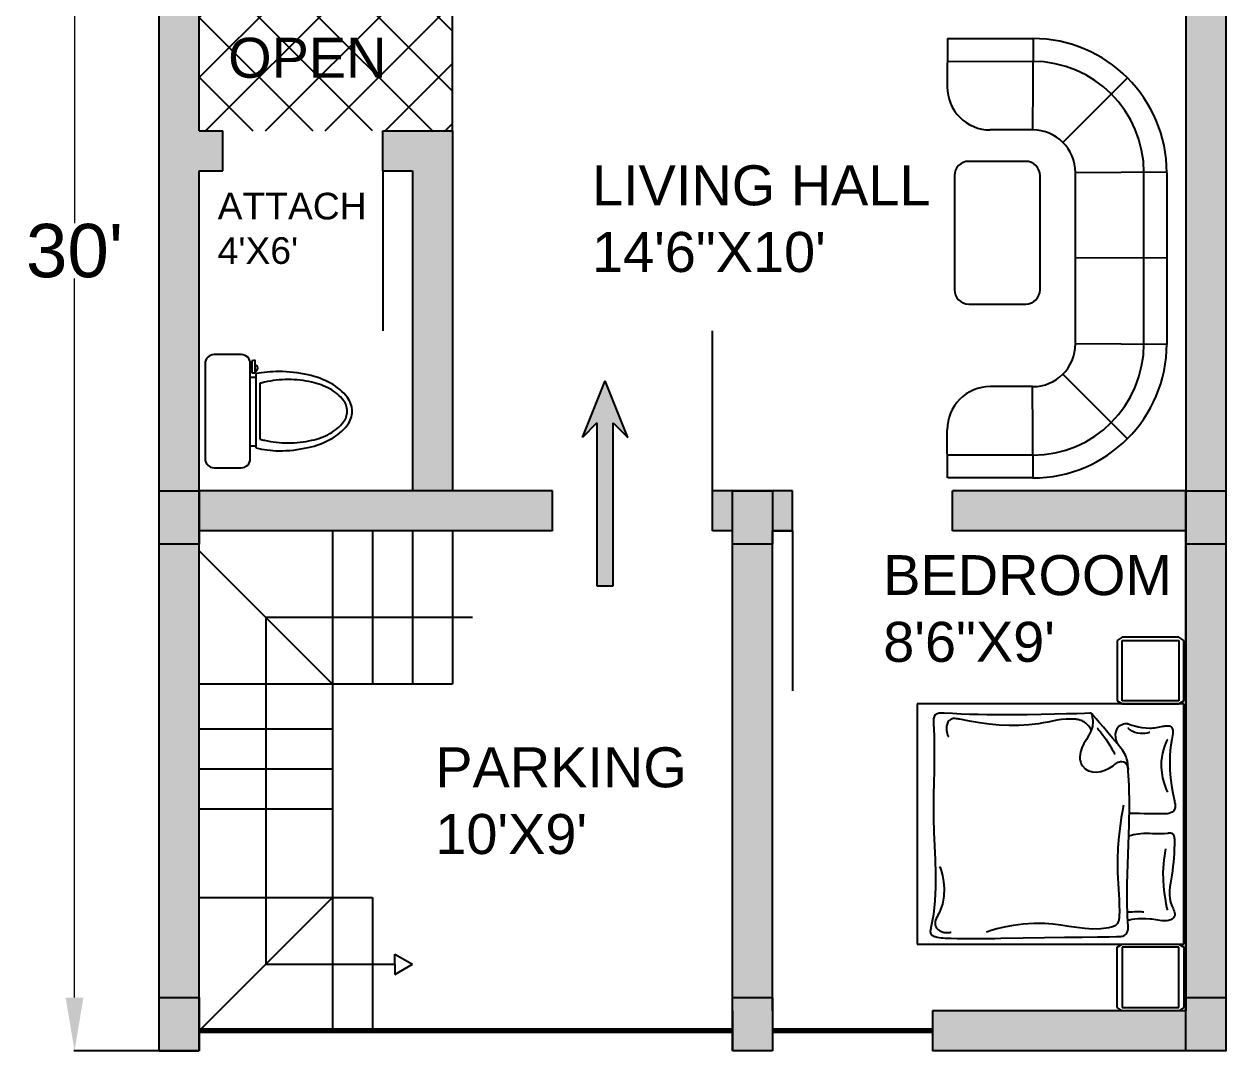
# Model space of a CAD drawing. Header units: inches. Extents: x 1725 to 1996, y 2300 to 2678.
# Drawn here: x 1725.2 to 1995.6, y 2299.9 to 2531 of the extents above; entities that cross this region are included whole.
import ezdxf

# ---------------------------------------------------------------- set-up
doc = ezdxf.new("R2010")
doc.units = ezdxf.units.IN
doc.styles.get("Standard").update_dxf_attribs({"font": 'arial.ttf'})
doc.dimstyles.get("Standard").update_dxf_attribs({"dimtxt": 0.18, "dimasz": 0.18, "dimexe": 0.18, "dimexo": 0.0625, "dimgap": 0.09, "dimtad": 0, "dimtih": 1, "dimtoh": 1, "dimdec": 1, "dimzin": 0, "dimdsep": 46, "dimlunit": 4, "dimtxsty": 'Standard', "dimcen": 0.09, "dimadec": 0, "dimazin": 0, "dimtfac": 1, "dimtdec": 1, "dimtofl": 0, "dimtmove": 0, "dimatfit": 3, "dimfxl": 1, "dimtolj": 1, "dimtzin": 0, "dimarcsym": 0})

# ---------------------------------------------------------------- blocks, each defined once
blk = doc.blocks.new('A$C78083F30')
at = {"color": 0, "linetype": 'ByBlock'}
for p, q in [((-1327.2, -16), (-1351.1, -54.5)), ((-1351.1, -54.5), (-1351.1, -477.5)), ((-875, -16), (-1327.2, -16)), ((-1327.2, -477.5), (-1327.2, -54.5)), ((-1327.2, -54.5), (-875, -54.5)), ((-851.1, -54.5), (-875, -16)), ((-875, -54.5), (-875, -477.5)), ((948.9, -16), (-851.1, -16)), ((948.9, -16), (-851.1, -16)), ((948.9, -16), (-851.1, -16)), ((-851.1, -16), (-851.1, -2016)), ((-851.1, -16), (-851.1, -2016)), ((-851.1, -477.5), (-851.1, -54.5)), ((-182.3, -97.9), (-125.1, -86.7)), ((-125.1, -86.7), (-116.7, -85)), ((-116.7, -85), (-108.3, -83.4)), ((-108.3, -83.4), (-99.9, -82.1)), ((-99.9, -82.1), (-91.5, -81.3)), ((-91.5, -81.3), (-83.2, -81.2)), ((-83.2, -81.2), (-75.1, -82)), ((-75.1, -82), (-67.2, -83.7)), ((-67.2, -83.7), (-59.4, -86.7)), ((-59.4, -86.7), (-48.4, -94)), ((132.3, -92.1), (139.1, -89.7)), ((139.1, -89.7), (146.6, -88.2)), ((146.6, -88.2), (154.4, -87.3)), ((154.4, -87.3), (162.4, -86.9)), ((162.4, -86.9), (170.4, -86.7)), ((170.4, -86.7), (203.4, -86.6)), ((203.4, -86.6), (236.3, -87.3)), ((236.3, -87.3), (269.3, -88.7)), ((269.3, -88.7), (302.2, -90.8)), ((692.7, -92.4), (702.5, -88.4)), ((702.5, -88.4), (712.4, -85.4)), ((712.4, -85.4), (722.2, -83.8)), ((722.2, -83.8), (732, -84.1)), ((732, -84.1), (741.8, -86.7)), ((741.8, -86.7), (750.2, -91.2)), ((948.9, -2016), (948.9, -16)), ((948.9, -2016), (948.9, -16)), ((948.9, -54.5), (972.8, -16)), ((948.9, -477.5), (948.9, -54.5)), ((972.8, -16), (1425, -16)), ((1425, -54.5), (972.8, -54.5)), ((972.8, -54.5), (972.8, -477.5)), ((1425, -16), (1448.9, -54.5)), ((1425, -477.5), (1425, -54.5)), ((1448.9, -54.5), (1448.9, -477.5)), ((-687.6, -138.6), (-687.1, -132.1)), ((-687.6, -145.2), (-687.6, -138.6)), ((-687, -151.9), (-687.6, -145.2)), ((-687.1, -132.1), (-685.7, -125.7)), ((-686, -158.7), (-687, -151.9)), ((-684.7, -165.4), (-686, -158.7)), ((-685.7, -125.7), (-683.3, -119.5)), ((-683.3, -172.1), (-684.7, -165.4)), ((-683.3, -119.5), (-676.2, -109.2)), ((-680.8, -184.3), (-683.3, -172.1)), ((-676.2, -109.2), (-666.8, -102.5)), ((-666.8, -102.5), (-655.5, -98.8)), ((-655.5, -98.8), (-642.7, -97.7)), ((-642.7, -97.7), (-628.9, -98.5)), ((-628.9, -98.5), (-614.3, -100.6)), ((-614.3, -100.6), (-599.5, -103.4)), ((-599.5, -103.4), (-584.8, -106.4)), ((-584.8, -106.4), (-527.7, -115.6)), ((-584.8, -139.3), (-581.3, -141)), ((-581.3, -141), (-571.2, -145.5)), ((-571.2, -145.5), (-555.4, -152.1)), ((-555.4, -152.1), (-534.8, -159.8)), ((-534.8, -159.8), (-510.1, -167.8)), ((-527.7, -115.6), (-470.3, -120.6)), ((-510.1, -167.8), (-482.3, -175.3)), ((-482.3, -175.3), (-452.2, -181.4)), ((-470.3, -120.6), (-412.7, -121.9)), ((-412.7, -121.9), (-355, -119.8)), ((-355, -119.8), (-297.3, -114.8)), ((-335, -181.9), (-296.1, -174.7)), ((-297.3, -114.8), (-239.7, -107.4)), ((-296.1, -174.7), (-261.5, -165.6)), ((-261.5, -165.6), (-232.4, -156.2)), ((-239.7, -107.4), (-182.3, -97.9)), ((-232.4, -156.2), (-210.1, -147.7)), ((-210.1, -147.7), (-195.8, -141.6)), ((-195.8, -141.6), (-190.8, -139.3)), ((-48.4, -94), (-40.1, -103.4)), ((-40.1, -103.4), (-34.2, -114.7)), ((-34.2, -114.7), (-30.3, -127.4)), ((-30.3, -127.4), (-28, -141.2)), ((-28, -141.2), (-26.9, -155.7)), ((-26.9, -155.7), (-26.5, -170.5)), ((-26.5, -170.5), (-26.6, -185.2)), ((115.5, -118.4), (115.8, -114.3)), ((115.6, -122.5), (115.5, -118.4)), ((116, -126.7), (115.6, -122.5)), ((115.8, -114.3), (116.6, -110.3)), ((116.5, -130.9), (116, -126.7)), ((117.2, -135.1), (116.5, -130.9)), ((116.6, -110.3), (117.9, -106.4)), ((117.9, -139.3), (117.2, -135.1)), ((117.9, -106.4), (121.5, -100.2)), ((120.4, -161.2), (117.9, -139.3)), ((121.4, -183.3), (120.4, -161.2)), ((121.5, -100.2), (126.4, -95.5)), ((126.4, -95.5), (132.3, -92.1)), ((236.1, -152.4), (240, -153.1)), ((240, -153.1), (251.2, -155.2)), ((251.2, -155.2), (268.6, -158.1)), ((268.6, -158.1), (291.3, -161.4)), ((291.3, -161.4), (318.1, -164.9)), ((302.2, -90.8), (335, -93.7)), ((318.1, -164.9), (348, -168.1)), ((335, -93.7), (367.8, -97.2)), ((348, -168.1), (380.1, -170.6)), ((367.8, -97.2), (400.5, -101.5)), ((380.1, -170.6), (413.4, -172.1)), ((400.5, -101.5), (433.1, -106.4)), ((413.4, -172.1), (466.4, -171.6)), ((433.1, -106.4), (462.4, -111.3)), ((462.4, -111.3), (491.8, -116)), ((466.4, -171.6), (517.6, -168.4)), ((491.8, -116), (521.1, -120)), ((517.6, -168.4), (565.3, -163.2)), ((521.1, -120), (550.3, -122.6)), ((550.3, -122.6), (579.3, -123.2)), ((565.3, -163.2), (608, -156.9)), ((579.3, -123.2), (607.7, -121.1)), ((607.7, -121.1), (635.7, -115.7)), ((608, -156.9), (644, -150.5)), ((635.7, -115.7), (662.9, -106.4)), ((644, -150.5), (671.7, -144.9)), ((662.9, -106.4), (672.9, -101.9)), ((671.7, -144.9), (689.5, -140.8)), ((672.9, -101.9), (682.8, -97.1)), ((682.8, -97.1), (692.7, -92.4)), ((689.5, -140.8), (695.8, -139.3)), ((750.2, -91.2), (757.1, -97.3)), ((757.1, -97.3), (762.6, -104.6)), ((762.6, -104.6), (766.9, -113)), ((766.9, -113), (770.1, -122.2)), ((770.1, -122.2), (772.4, -132)), ((772.4, -132), (773.8, -142.2)), ((773.8, -142.2), (774.6, -152.4)), ((774.7, -167.2), (773.9, -182)), ((774.6, -152.4), (774.7, -167.2)), ((-678.4, -196.5), (-680.8, -184.3)), ((-676.2, -208.8), (-678.4, -196.5)), ((-674.3, -221.1), (-676.2, -208.8)), ((-672.6, -233.4), (-674.3, -221.1)), ((-671.4, -245.8), (-672.6, -233.4)), ((-670.5, -258.2), (-671.4, -245.8)), ((-670.2, -270.6), (-670.5, -258.2)), ((-452.2, -181.4), (-420.6, -185.2)), ((-420.6, -185.2), (-376.9, -185.8)), ((-376.9, -185.8), (-335, -181.9)), ((-27.1, -229.6), (-27.7, -272.5)), ((-26.6, -185.2), (-27.1, -229.6)), ((118, -272.1), (119.1, -249.8)), ((119.1, -249.8), (120.3, -227.6)), ((120.3, -227.6), (121.2, -205.4)), ((121.2, -205.4), (121.4, -183.3)), ((763.3, -255.8), (761.5, -270.6)), ((765.5, -241), (763.3, -255.8)), ((767.9, -226.3), (765.5, -241)), ((770.2, -211.5), (767.9, -226.3)), ((772.3, -196.8), (770.2, -211.5)), ((773.9, -182), (772.3, -196.8)), ((-686.4, -384.2), (-680.4, -359.5)), ((-680.4, -359.5), (-675.1, -331.7)), ((-675.1, -331.7), (-671.5, -301.8)), ((-671.5, -301.8), (-670.2, -270.6)), ((-637.4, -270.6), (-636.5, -273.2)), ((-636.5, -273.2), (-634.5, -280.6)), ((-634.5, -280.6), (-632, -291.9)), ((-632, -291.9), (-629.8, -306.5)), ((-628.8, -342.4), (-631.6, -362.2)), ((-629.8, -306.5), (-628.5, -323.6)), ((-628.5, -323.6), (-628.8, -342.4)), ((-29.1, -348.7), (-29.7, -379.1)), ((-28.4, -312.7), (-29.1, -348.7)), ((-27.7, -272.5), (-28.4, -312.7)), ((117.5, -294.3), (118, -272.1)), ((117.9, -316.6), (117.5, -294.3)), ((119.4, -337.6), (117.9, -316.6)), ((121.9, -357.9), (119.4, -337.6)), ((125.1, -376.7), (121.9, -357.9)), ((708.5, -343.2), (708.4, -356.2)), ((708.4, -356.2), (708.4, -370.6)), ((708.6, -332.3), (708.5, -343.2)), ((708.8, -323.9), (708.6, -332.3)), ((708.9, -318.5), (708.8, -323.9)), ((708.9, -316.6), (708.9, -318.5)), ((761.5, -270.6), (759.4, -301.5)), ((759.4, -301.5), (759.4, -331.4)), ((759.4, -331.4), (760.9, -359.4)), ((760.9, -359.4), (763.3, -384.5)), ((-703, -434.8), (-701.6, -431.2)), ((-703, -434.8), (-703, -436.4)), ((-703, -436.4), (-702.8, -441.1)), ((-702.8, -441.1), (-702.2, -448.2)), ((-702.2, -448.2), (-700.9, -457.1)), ((-701.6, -431.2), (-697.8, -421)), ((-697.8, -421), (-692.5, -405)), ((-692.5, -405), (-686.4, -384.2)), ((-669.2, -433.7), (-670.2, -434.8)), ((-666.6, -430.7), (-669.2, -433.7)), ((-662.7, -425.8), (-666.6, -430.7)), ((-657.9, -419.4), (-662.7, -425.8)), ((-652.6, -411.6), (-657.9, -419.4)), ((-647.2, -402.7), (-652.6, -411.6)), ((-641.9, -392.8), (-647.2, -402.7)), ((-637.4, -382.2), (-641.9, -392.8)), ((-631.6, -362.2), (-637.4, -382.2)), ((-453.5, -447.9), (-467.1, -453.7)), ((-445.5, -445.1), (-453.5, -447.9)), ((-437.5, -442.8), (-445.5, -445.1)), ((-429.4, -440.8), (-437.5, -442.8)), ((-421.2, -439.2), (-429.4, -440.8)), ((-412.9, -437.8), (-421.2, -439.2)), ((-404.5, -436.6), (-412.9, -437.8)), ((-409.9, -454.3), (-399.6, -445.7)), ((-396.2, -435.6), (-404.5, -436.6)), ((-399.6, -445.7), (-387.9, -439.6)), ((-387.8, -434.8), (-396.2, -435.6)), ((-387.9, -439.6), (-376.3, -435.6)), ((-240.5, -424.8), (-387.8, -434.8)), ((-376.3, -435.6), (-366.2, -433.2)), ((-366.2, -433.2), (-359, -432.1)), ((-359, -432.1), (-356.3, -431.9)), ((-92.9, -422.3), (-240.5, -424.8)), ((54.9, -425.1), (-92.9, -422.3)), ((-30.6, -417.7), (-30.7, -423)), ((-30.3, -402.6), (-30.6, -417.7)), ((-29.7, -379.1), (-30.3, -402.6)), ((202.9, -430.8), (54.9, -425.1)), ((128.4, -393.5), (125.1, -376.7)), ((131.7, -407.7), (128.4, -393.5)), ((134.4, -418.6), (131.7, -407.7)), ((136.3, -425.6), (134.4, -418.6)), ((137.1, -428.1), (136.3, -425.6)), ((350.8, -436.9), (202.9, -430.8)), ((498.8, -441.2), (350.8, -436.9)), ((646.6, -441.3), (498.8, -441.2)), ((794.3, -434.8), (646.6, -441.3)), ((708.4, -370.6), (708.6, -386)), ((708.6, -386), (708.9, -401.9)), ((708.9, -401.9), (709.1, -408.9)), ((709.1, -408.9), (709.4, -415.7)), ((709.4, -415.7), (709.6, -422)), ((709.6, -422), (709.9, -427.7)), ((709.9, -427.7), (710.1, -432.5)), ((710.1, -432.5), (710.3, -436.2)), ((710.3, -436.2), (710.4, -438.6)), ((710.4, -438.6), (710.4, -439.4)), ((763.3, -384.5), (766.2, -405.7)), ((766.2, -405.7), (769, -422)), ((769, -422), (771, -432.6)), ((771, -432.6), (771.9, -436.3)), ((804.9, -434), (794.3, -434.8)), ((815.5, -433.4), (804.9, -434)), ((826.1, -433.2), (815.5, -433.4)), ((836.5, -433.7), (826.1, -433.2)), ((846.5, -435.2), (836.5, -433.7)), ((856.1, -437.9), (846.5, -435.2)), ((865, -442), (856.1, -437.9)), ((873.1, -447.9), (865, -442)), ((880.1, -455.7), (873.1, -447.9)), ((-1351.1, -477.5), (-1327.2, -516)), ((-875, -477.5), (-1327.2, -477.5)), ((-1327.2, -516), (-875, -516)), ((-875, -516), (-851.1, -477.5)), ((-700.9, -457.1), (-698.6, -467.3)), ((-698.6, -467.3), (-695.1, -478.4)), ((-695.1, -478.4), (-690.1, -489.6)), ((-690.1, -489.6), (-683.3, -500.4)), ((-683.3, -500.4), (-665.5, -517.6)), ((-665.5, -517.6), (-644.8, -526.9)), ((-644.8, -526.9), (-623.1, -530)), ((-623.1, -530), (-601.7, -528.7)), ((-601.7, -528.7), (-582.3, -524.7)), ((-552, -513.6), (-595.3, -549.8)), ((-582.3, -524.7), (-566.5, -519.7)), ((-566.5, -519.7), (-555.9, -515.4)), ((-555.9, -515.4), (-552, -513.6)), ((-540.5, -504), (-552, -513.6)), ((-528.9, -494.6), (-540.5, -504)), ((-517.1, -485.4), (-528.9, -494.6)), ((-505.1, -476.5), (-517.1, -485.4)), ((-492.9, -468.2), (-505.1, -476.5)), ((-494.4, -544.4), (-483.1, -538.4)), ((-480.2, -460.6), (-492.9, -468.2)), ((-483.1, -538.4), (-475.8, -534.6)), ((-467.1, -453.7), (-480.2, -460.6)), ((-475.8, -534.6), (-473.2, -533.3)), ((-420.6, -480.7), (-417.4, -465.8)), ((-420.1, -489.9), (-420.6, -480.7)), ((-417.9, -498.6), (-420.1, -489.9)), ((-414.5, -507), (-417.9, -498.6)), ((-417.4, -465.8), (-409.9, -454.3)), ((-410.1, -515.2), (-414.5, -507)), ((-404.9, -523.1), (-410.1, -515.2)), ((-399.3, -530.9), (-404.9, -523.1)), ((-393.5, -538.7), (-399.3, -530.9)), ((-387.8, -546.4), (-393.5, -538.7)), ((-92.3, -467.6), (-81, -469.9)), ((-81, -469.9), (-49, -476)), ((-49, -476), (0.7, -484.5)), ((0.7, -484.5), (65.3, -493.9)), ((65.3, -493.9), (141.7, -502.9)), ((141.7, -502.9), (227.2, -510.1)), ((227.2, -510.1), (318.7, -514.1)), ((318.7, -514.1), (413.4, -513.6)), ((413.4, -513.6), (454.5, -511.7)), ((454.5, -511.7), (495.6, -509.2)), ((495.6, -509.2), (536.6, -506.4)), ((536.6, -506.4), (577.6, -503.6)), ((577.6, -503.6), (618.6, -501.3)), ((618.6, -501.3), (659.7, -499.8)), ((659.7, -499.8), (700.7, -499.4)), ((700.7, -499.4), (741.8, -500.4)), ((741.8, -500.4), (748.7, -500.8)), ((748.7, -500.8), (755.6, -501.4)), ((755.6, -501.4), (762.5, -502.3)), ((762.5, -502.3), (769.3, -503.5)), ((769.3, -503.5), (775.9, -505.1)), ((775.9, -505.1), (782.3, -507.3)), ((782.3, -507.3), (788.4, -510.1)), ((788.4, -510.1), (794.3, -513.6)), ((794.3, -513.6), (801.5, -519.5)), ((801.5, -519.5), (807.5, -526.3)), ((807.5, -526.3), (812.5, -534)), ((812.5, -534), (816.7, -542.3)), ((885.3, -464.3), (880.1, -455.7)), ((888.8, -473), (885.3, -464.3)), ((891.1, -481.4), (888.8, -473)), ((892.3, -488.9), (891.1, -481.4)), ((892.8, -495), (892.3, -488.9)), ((892.8, -499), (892.8, -495)), ((892.8, -500.4), (892.8, -499)), ((893.1, -520.4), (892.8, -500.4)), ((893.8, -576.6), (893.1, -520.4)), ((972.8, -516), (948.9, -477.5)), ((972.8, -477.5), (1425, -477.5)), ((1425, -516), (972.8, -516)), ((1448.9, -477.5), (1425, -516)), ((-675.9, -618.4), (-710.6, -648.4)), ((-637, -585.2), (-675.9, -618.4)), ((-595.3, -549.8), (-637, -585.2)), ((-631.4, -633.1), (-616.9, -622)), ((-616.9, -622), (-601.3, -610.5)), ((-601.3, -610.5), (-584.8, -599)), ((-584.8, -599), (-564.7, -585.6)), ((-564.7, -585.6), (-544.8, -573.3)), ((-544.8, -573.3), (-526, -562.1)), ((-526, -562.1), (-508.9, -552.4)), ((-508.9, -552.4), (-494.4, -544.4)), ((-369.5, -575.8), (-387.8, -546.4)), ((-355, -607), (-369.5, -575.8)), ((-345.1, -639.1), (-355, -607)), ((816.7, -542.3), (820, -551.2)), ((820, -551.2), (822.8, -560.4)), ((822.8, -560.4), (825.1, -569.8)), ((825.1, -569.8), (827.1, -579.3)), ((827.1, -579.3), (835.1, -638.6)), ((895.1, -664.1), (893.8, -576.6)), ((-776.7, -706.1), (-781.8, -710.6)), ((-781.8, -710.6), (-780.4, -710.1)), ((-781.8, -710.6), (-781.3, -723.9)), ((-780.4, -710.1), (-776.3, -708.6)), ((-762.3, -693.4), (-776.7, -706.1)), ((-776.3, -708.6), (-769.9, -706.6)), ((-769.9, -706.6), (-761.6, -704.2)), ((-739.8, -673.8), (-762.3, -693.4)), ((-761.6, -704.2), (-751.7, -701.9)), ((-751.7, -701.9), (-740.6, -699.7)), ((-740.6, -699.7), (-728.6, -698.2)), ((-710.6, -648.4), (-739.8, -673.8)), ((-728.6, -698.2), (-716.2, -697.5)), ((-716.2, -697.5), (-681.1, -701.2)), ((-681.1, -701.2), (-648, -712.2)), ((-668.7, -717.1), (-677.5, -723.1)), ((-670.2, -664.6), (-668.3, -663)), ((-661.6, -712.8), (-668.7, -717.1)), ((-668.3, -663), (-663.1, -658.6)), ((-663.1, -658.6), (-654.9, -651.9)), ((-656.8, -710.2), (-661.6, -712.8)), ((-655.1, -709.3), (-656.8, -710.2)), ((-654.9, -651.9), (-644.2, -643.2)), ((-648, -712.2), (-616.2, -727.9)), ((-644.2, -643.2), (-631.4, -633.1)), ((-349.5, -730.1), (-341.7, -701.6)), ((-340.4, -670.9), (-345.1, -639.1)), ((-341.7, -701.6), (-340.4, -670.9)), ((836.4, -698.1), (832.7, -757.7)), ((835.1, -638.6), (836.4, -698.1)), ((896.7, -777.5), (895.1, -664.1)), ((-781.3, -723.9), (-779.9, -761.4)), ((-779.9, -761.4), (-778, -819.7)), ((-731.7, -803.1), (-733.4, -811.6)), ((-729.6, -794.7), (-731.7, -803.1)), ((-727.1, -786.5), (-729.6, -794.7)), ((-724, -778.4), (-727.1, -786.5)), ((-720.4, -770.7), (-724, -778.4)), ((-716.2, -763.1), (-720.4, -770.7)), ((-707.3, -750.8), (-716.2, -763.1)), ((-697.5, -740), (-707.3, -750.8)), ((-687.3, -730.7), (-697.5, -740)), ((-677.5, -723.1), (-687.3, -730.7)), ((-616.2, -727.9), (-584.9, -746.1)), ((-584.9, -746.1), (-553.7, -764.4)), ((-553.7, -764.4), (-521.8, -780.4)), ((-521.8, -780.4), (-488.6, -791.7)), ((-488.6, -791.7), (-453.5, -796)), ((-453.5, -796), (-444.7, -795.7)), ((-444.7, -795.7), (-436, -794.7)), ((-436, -794.7), (-427.5, -793.2)), ((-427.5, -793.2), (-419.1, -791.1)), ((-419.1, -791.1), (-410.9, -788.3)), ((-410.9, -788.3), (-402.9, -784.9)), ((-402.9, -784.9), (-395.2, -780.9)), ((-395.2, -780.9), (-387.8, -776.3)), ((-387.8, -776.3), (-364.7, -755.3)), ((-364.7, -755.3), (-349.5, -730.1)), ((832.7, -757.7), (825.5, -817.6)), ((898.6, -911.7), (896.7, -777.5)), ((-778, -819.7), (-775.7, -895.3)), ((-775.7, -895.3), (-773.4, -984.7)), ((-735.9, -828.8), (-737.9, -863.4)), ((-737.9, -863.4), (-737, -897.9)), ((-737, -897.9), (-733.7, -932.4)), ((-734.8, -820.2), (-735.9, -828.8)), ((-733.4, -811.6), (-734.8, -820.2)), ((816.5, -877.6), (807.3, -937.8)), ((825.5, -817.6), (816.5, -877.6)), ((-773.4, -984.7), (-771.2, -1084.6)), ((-733.7, -932.4), (-728.6, -966.8)), ((-728.6, -966.8), (-722.4, -1001.2)), ((807.3, -937.8), (799.3, -998.1)), ((900.8, -1061.5), (898.6, -911.7)), ((-722.4, -1001.2), (-715.6, -1035.6)), ((-715.6, -1035.6), (-709, -1070.1)), ((-709, -1070.1), (-703, -1104.6)), ((794.3, -1058.7), (793.9, -1141.7)), ((799.3, -998.1), (794.3, -1058.7)), ((903.3, -1221.6), (900.8, -1061.5)), ((-771.2, -1084.6), (-769.6, -1191.4)), ((-703, -1104.6), (-693.9, -1178.4)), ((793.9, -1141.7), (799.8, -1221.6)), ((-769.6, -1191.4), (-768.7, -1301.6)), ((-693.9, -1178.4), (-689.4, -1252.4)), ((-689.4, -1252.4), (-689, -1326.5)), ((799.8, -1221.6), (810.1, -1296)), ((905.9, -1387), (903.3, -1221.6)), ((-768.7, -1301.6), (-768.6, -1365.7)), ((-689, -1326.5), (-692.4, -1400.7)), ((810.1, -1296), (822.9, -1362.4)), ((-768.9, -1429.8), (-769.7, -1493.8)), ((-768.6, -1365.7), (-768.9, -1429.8)), ((-692.4, -1400.7), (-699.2, -1474.8)), ((822.9, -1362.4), (836.2, -1418.3)), ((836.2, -1418.3), (848.1, -1461.3)), ((906.7, -1433.8), (905.9, -1387)), ((907.4, -1480.6), (906.7, -1433.8)), ((-769.7, -1493.8), (-770.9, -1557.9)), ((-699.2, -1474.8), (-709, -1548.8)), ((848.1, -1461.3), (856.7, -1488.9)), ((856.7, -1488.9), (860, -1498.7)), ((907.9, -1527.4), (907.4, -1480.6)), ((908.3, -1574.2), (907.9, -1527.4)), ((-770.9, -1557.9), (-772.7, -1621.9)), ((-709, -1548.8), (-721.3, -1622.4)), ((908, -1667.8), (908.3, -1621)), ((908.3, -1621), (908.3, -1574.2)), ((-775.1, -1685.9), (-778.1, -1749.9)), ((-772.7, -1621.9), (-775.1, -1685.9)), ((-737.6, -1704.1), (-739.2, -1712.5)), ((-735.9, -1695.7), (-737.6, -1704.1)), ((-721.3, -1622.4), (-735.9, -1695.7)), ((907.2, -1714.6), (908, -1667.8)), ((-778.1, -1749.9), (-781.8, -1813.9)), ((-741.3, -1729.3), (-741.4, -1737.6)), ((-741.4, -1737.6), (-740.7, -1745.7)), ((-740.5, -1720.9), (-741.3, -1729.3)), ((-740.7, -1745.7), (-738.9, -1753.7)), ((-739.2, -1712.5), (-740.5, -1720.9)), ((-738.9, -1753.7), (-735.9, -1761.3)), ((-735.9, -1761.3), (-731.7, -1768.3)), ((-731.7, -1768.3), (-726.7, -1774.3)), ((-726.7, -1774.3), (-720.8, -1779.5)), ((-720.8, -1779.5), (-714.2, -1784)), ((-714.2, -1784), (-707, -1787.6)), ((-707, -1787.6), (-699.4, -1790.5)), ((-699.4, -1790.5), (-691.5, -1792.7)), ((-693, -1757.8), (-692.9, -1757.8)), ((-691.5, -1792.7), (-683.3, -1794.2)), ((-683.3, -1794.2), (-668.5, -1795.2)), ((-668.5, -1795.2), (-654.1, -1794.5)), ((-654.1, -1794.5), (-640.8, -1792.5)), ((-640.8, -1792.5), (-628.9, -1789.7)), ((-628.9, -1789.7), (-618.9, -1786.7)), ((-618.9, -1786.7), (-611.2, -1783.9)), ((-611.2, -1783.9), (-606.3, -1781.8)), ((-606.3, -1781.8), (-604.5, -1781)), ((860.5, -1764), (860, -1761.3)), ((861.7, -1771.3), (860.5, -1764)), ((861.5, -1811.6), (862.9, -1796)), ((862.7, -1782.3), (861.7, -1771.3)), ((862.9, -1796), (862.7, -1782.3)), ((903.9, -1806.1), (904.8, -1791.2)), ((904.8, -1791.2), (905.4, -1776.3)), ((905.4, -1776.3), (905.9, -1761.3)), ((905.9, -1761.3), (907.2, -1714.6)), ((-782.4, -1822.8), (-782.7, -1831.8)), ((-782.7, -1831.8), (-782.7, -1840.8)), ((-782.7, -1840.8), (-782, -1849.5)), ((-781.8, -1813.9), (-782.4, -1822.8)), ((-782, -1849.5), (-780.5, -1857.8)), ((-780.5, -1857.8), (-777.9, -1865.7)), ((-777.9, -1865.7), (-774, -1873)), ((-774, -1873), (-768.7, -1879.5)), ((-768.7, -1879.5), (-762.1, -1884.9)), ((-762.1, -1884.9), (-754.8, -1888.7)), ((-754.8, -1888.7), (-746.9, -1891.3)), ((-746.9, -1891.3), (-738.6, -1892.8)), ((-703, -1892.7), (-614.5, -1888.8)), ((-614.5, -1888.8), (-525.9, -1887.2)), ((-525.9, -1887.2), (-437.2, -1887.4)), ((-437.2, -1887.4), (-348.6, -1888.8)), ((-348.6, -1888.8), (-259.9, -1890.6)), ((-259.9, -1890.6), (-171.2, -1892.2)), ((-171.2, -1892.2), (-82.5, -1893.1)), ((6.2, -1892.7), (109.6, -1889.7)), ((109.6, -1889.7), (213, -1885.2)), ((213, -1885.2), (316.5, -1880.6)), ((316.5, -1880.6), (419.7, -1877.5)), ((367.4, -1846.7), (375.7, -1843.5)), ((375.7, -1843.5), (398.8, -1835.9)), ((398.8, -1835.9), (434.2, -1826.3)), ((419.7, -1877.5), (522.5, -1877.6)), ((434.2, -1826.3), (479.5, -1817.7)), ((479.5, -1817.7), (532.1, -1812.8)), ((522.5, -1877.6), (624.8, -1882.3)), ((532.1, -1812.8), (589.5, -1814.1)), ((589.5, -1814.1), (649.3, -1824.5)), ((624.8, -1882.3), (726.4, -1893.4)), ((649.3, -1824.5), (708.9, -1846.7)), ((708.9, -1846.7), (721, -1853)), ((721, -1853), (733.1, -1859.6)), ((733.1, -1859.6), (745.2, -1866)), ((745.2, -1866), (757.3, -1871.8)), ((757.3, -1871.8), (769.6, -1876.5)), ((769.6, -1876.5), (782, -1879.7)), ((782, -1879.7), (794.6, -1880.8)), ((794.6, -1880.8), (807.4, -1879.5)), ((807.4, -1879.5), (812.2, -1878.4)), ((812.2, -1878.4), (816.8, -1876.7)), ((816.8, -1876.7), (821.2, -1874.8)), ((821.2, -1874.8), (825.4, -1872.4)), ((825.4, -1872.4), (829.4, -1869.7)), ((829.4, -1869.7), (833.3, -1866.7)), ((833.3, -1866.7), (836.9, -1863.4)), ((836.9, -1863.4), (840.3, -1859.8)), ((840.3, -1859.8), (850.9, -1844.5)), ((850.9, -1844.5), (857.7, -1828.1)), ((857.7, -1828.1), (861.5, -1811.6)), ((888, -1893.9), (889.8, -1889.2)), ((889.8, -1889.2), (891.4, -1884.4)), ((891.4, -1884.4), (892.8, -1879.5)), ((892.8, -1879.5), (896.3, -1865.1)), ((896.3, -1865.1), (899.1, -1850.5)), ((899.1, -1850.5), (901.2, -1835.8)), ((901.2, -1835.8), (902.8, -1821)), ((902.8, -1821), (903.9, -1806.1)), ((-738.6, -1892.8), (-729.9, -1893.5)), ((-729.9, -1893.5), (-721, -1893.5)), ((-721, -1893.5), (-712, -1893.2)), ((-712, -1893.2), (-703, -1892.7)), ((-82.5, -1893.1), (6.2, -1892.7)), ((726.4, -1893.4), (827.1, -1912.4)), ((827.1, -1912.4), (833, -1913.8)), ((833, -1913.8), (839, -1915.1)), ((839, -1915.1), (845, -1916.1)), ((845, -1916.1), (850.9, -1916.8)), ((850.9, -1916.8), (856.7, -1916.9)), ((856.7, -1916.9), (862.4, -1916.3)), ((862.4, -1916.3), (867.9, -1914.8)), ((867.9, -1914.8), (873.1, -1912.4)), ((873.1, -1912.4), (877.1, -1909.6)), ((877.1, -1909.6), (880.5, -1906.2)), ((880.5, -1906.2), (883.4, -1902.5)), ((883.4, -1902.5), (885.9, -1898.3)), ((885.9, -1898.3), (888, -1893.9)), ((-851.1, -2016), (948.9, -2016)), ((-851.1, -2016), (948.9, -2016))]:
    blk.add_line(p, q, dxfattribs=at)
blk = doc.blocks.new('A$C238700B9')
for p, q in [((0.25, 0.65), (0.04, 0.65)), ((0.46, 0.65), (0.25, 0.65)), ((0, 0.61), (0, 0.49)), ((0.5, 0.49), (0.5, 0.61)), ((0.04, 0.45), (0.46, 0.45)), ((0.4166, 0.4252), (0.0876, 0.4252)), ((0.0974, 0.45), (0.0974, 0.4252)), ((0.401, 0.45), (0.401, 0.4252)), ((0.473, 0.4434), (0.419, 0.4434)), ((0.419, 0.4434), (0.419, 0.428)), ((0.419, 0.428), (0.4756, 0.428)), ((0.4337, 0.4434), (0.4337, 0.45)), ((0.446, 0.45), (0.446, 0.4434)), ((0.4756, 0.428), (0.473, 0.4434)), ((0.3733, 0.4074), (0.1267, 0.4074))]:
    blk.add_line(p, q)
for centre, radius, start, end in [((0.04, 0.61), 0.04, 90, 180), ((0.46, 0.61), 0.04, 0, 90), ((0.04, 0.49), 0.04, 180, 270), ((0.46, 0.49), 0.04, 270, 0), ((0.6767, 0.3001), 0.6022, 168.0194, 177.6347), ((-0.1767, 0.325), 0.6017, 0, 9.5816), ((0.4403, 0.434), 0.0169, 200.64, 339.36), ((0.5914, 0.2827), 0.4814, 167.4267, 180), ((0.4225, 0.3203), 0.3083, 163.5954, 167.4267), ((0.0775, 0.3203), 0.3083, 12.5733, 16.4046), ((-0.0914, 0.2827), 0.4814, 0, 12.5733), ((0.6767, 0.325), 0.6017, 180, 192.5733), ((-0.1767, 0.325), 0.6017, 347.4267, 0), ((0.5914, 0.2827), 0.4814, 180, 192.5733), ((-0.0914, 0.2827), 0.4814, 347.4267, 0), ((0.4656, 0.2779), 0.3854, 192.5733, 208.3008), ((0.4225, 0.245), 0.3083, 192.5733, 208.3008), ((0.0775, 0.245), 0.3083, 331.6992, 347.4267), ((0.0344, 0.2779), 0.3854, 331.6992, 347.4267), ((0.3327, 0.2064), 0.2345, 208.3008, 232.4306), ((0.3162, 0.1878), 0.1876, 208.3008, 232.4306), ((0.1838, 0.1878), 0.1876, 307.5694, 331.6992), ((0.1673, 0.2064), 0.2345, 307.5694, 331.6992), ((0.25, 0.0988), 0.0988, 232.4306, 270), ((0.2463, 0.0908), 0.0682, 229.3166, 273.1139), ((0.2537, 0.0908), 0.0682, 266.8861, 310.6834), ((0.25, 0.0988), 0.0988, 270, 307.5694)]:
    blk.add_arc(centre, radius, start, end)
blk = doc.blocks.new('A$C4E1C66B5')
for p, q in [((2.1, 3080), (0, 2741.8)), ((2.1, 3080), (602.1, 3080)), ((602.1, 3080), (598.1, 2440)), ((601.1, 2920), (1.1, 2916.2)), ((1538.1, 2143.9), (898.2, 2140)), ((1538.1, 1543.9), (898.2, 1540)), ((1538.1, 936.1), (898.2, 940)), ((602.1, 0), (598.1, 640)), ((2.1, 0), (0, 338.2))]:
    blk.add_line(p, q)
at = {"linetype": 'Continuous'}
for p, q in [((810.3, 2352.1), (1262.8, 2804.7)), ((598.1, 2440), (300, 2440)), ((550, 2219.3), (150, 2219.3)), ((50, 2119.3), (50, 1319.3)), ((650, 1319.3), (650, 2119.3)), ((898.1, 940), (898.1, 2140)), ((1378.1, 942.9), (1378.1, 2140)), ((1538.1, 2140), (1538.1, 936.1)), ((150, 1219.3), (550, 1219.3)), ((898.1, 940), (898.1, 940)), ((1378.1, 937.1), (1378.1, 940)), ((810.3, 727.9), (1262.8, 275.3)), ((598.1, 640), (300, 640)), ((598.1, 160), (1.1, 160)), ((598.1, 0), (3.3, 0))]:
    blk.add_line(p, q, dxfattribs=at)
for centre, radius, start, end in [((598.1, 2140), 940, 0, 90), ((598.1, 2140), 780, 0, 90), ((300, 2740), 300, 179.64814, 270), ((598.1, 2140), 300, 0, 90), ((150, 2119.3), 100, 90, 180), ((550, 2119.3), 100, 0, 90), ((150, 1319.3), 100, 180, 270), ((550, 1319.3), 100, 270, 0), ((598.1, 940), 300, 270, 0), ((598.1, 940), 940, 270, 0), ((598.1, 940), 780, 270, 0), ((300, 340), 300, 90, 180.35186)]:
    blk.add_arc(centre, radius, start, end, dxfattribs=at)
blk = doc.blocks.new('*D25')
at = {"color": 0, "lineweight": -2, "transparency": 16777216}
for p, q in [((1755.56, 2659.91), (1736.37, 2659.91)), ((1755.56, 2299.91), (1736.37, 2299.91))]:
    blk.add_line(p, q, dxfattribs=at)
at = {"color": 0, "lineweight": 5, "transparency": 16777216}
for p, q in [((1736.55, 2647.91), (1736.55, 2486.13)), ((1736.55, 2311.91), (1736.55, 2473.69))]:
    blk.add_line(p, q, dxfattribs=at)
at = {"color": 0, "transparency": 16777216}
for points in [[(1734.55, 2647.91), (1738.55, 2647.91), (1736.55, 2659.91)], [(1734.55, 2311.91), (1738.55, 2311.91), (1736.55, 2299.91)]]:
    blk.add_solid(points, dxfattribs=at)
at = {"layer": 'Defpoints', "color": 0, "transparency": 16777216}
for p in [(1736.55, 2659.91), (1755.62, 2659.91), (1755.62, 2299.91)]:
    blk.add_point(p, dxfattribs=at)
at = {"color": 0, "transparency": 16777216, "insert": (1736.55, 2479.91), "char_height": 12, "attachment_point": 5}
blk.add_mtext("\\A1;30'", dxfattribs=at)

msp = doc.modelspace()

# ---------------------------------------------------------------- hatches: boundary and pattern name
at = {"true_color": 0xcd2027}
h = msp.add_hatch(color=242, dxfattribs=at)
h.dxf.hatch_style = 1
h.paths.add_polyline_path([(1764.62, 2659.91), (1755.62, 2659.91), (1755.62, 2647.91), (1764.62, 2647.91)])
h.paths.add_polyline_path([(1895.12, 2659.91), (1883.12, 2659.91), (1883.12, 2650.91), (1895.12, 2650.91)])
h.paths.add_polyline_path([(1995.62, 2659.91), (1986.62, 2659.91), (1986.62, 2647.91), (1995.62, 2647.91)])
h.paths.add_polyline_path([(1995.62, 2545.91), (1986.62, 2545.91), (1986.62, 2533.91), (1995.62, 2533.91)])
h.paths.add_polyline_path([(1995.62, 2425.91), (1986.62, 2425.91), (1986.62, 2413.91), (1995.62, 2413.91)])
h.paths.add_polyline_path([(1995.62, 2311.91), (1986.62, 2311.91), (1986.62, 2299.91), (1995.62, 2299.91)])
h.paths.add_polyline_path([(1893.62, 2311.91), (1884.62, 2311.91), (1884.62, 2299.91), (1893.62, 2299.91)])
h.paths.add_polyline_path([(1893.6, 2425.91), (1884.6, 2425.91), (1884.6, 2416.91), (1884.62, 2416.91), (1884.62, 2413.91), (1893.6, 2413.91)])
h.paths.add_polyline_path([(1764.62, 2311.91), (1755.62, 2311.91), (1755.62, 2299.91), (1764.62, 2299.91)])
h.paths.add_polyline_path([(1764.62, 2425.91), (1755.62, 2425.91), (1755.62, 2413.91), (1764.62, 2413.91)])
h.paths.add_polyline_path([(1764.62, 2546.87), (1755.62, 2546.87), (1755.62, 2534.87), (1764.62, 2534.87)])
h = msp.add_hatch(color=8)
h.dxf.hatch_style = 1
h.paths.add_polyline_path([(1995.62, 2647.91), (1986.62, 2647.91), (1986.62, 2545.91), (1995.62, 2545.91)])
h.paths.add_polyline_path([(1986.62, 2614.91), (1929.62, 2614.91), (1929.62, 2605.91), (1986.62, 2605.91)])
h.paths.add_polyline_path([(1986.62, 2659.91), (1895.12, 2659.91), (1895.12, 2650.91), (1986.62, 2650.91)])
h.paths.add_polyline_path([(1883.12, 2659.91), (1764.62, 2659.91), (1764.62, 2650.91), (1883.12, 2650.91)])
h.paths.add_polyline_path([(1893.62, 2605.91), (1893.62, 2614.91), (1884.62, 2614.91), (1884.62, 2545.91), (1893.62, 2545.91)])
h.paths.add_polyline_path([(1884.62, 2542.91), (1878.29, 2542.91), (1878.29, 2533.91), (1884.62, 2533.91)])
h.paths.add_polyline_path([(1986.62, 2542.91), (1929.62, 2542.91), (1929.62, 2533.91), (1986.62, 2533.91)])
h.paths.add_polyline_path([(1842.29, 2542.91), (1821.62, 2542.91), (1821.62, 2533.91), (1842.29, 2533.91)])
h.paths.add_polyline_path([(1764.62, 2647.91), (1755.62, 2647.91), (1755.62, 2546.87), (1764.62, 2546.87)])
h.paths.add_polyline_path([(1764.62, 2534.87), (1755.62, 2534.87), (1755.62, 2425.91), (1764.62, 2425.91), (1764.62, 2497.91), (1769.9, 2497.91), (1769.9, 2506.91), (1764.62, 2506.91)])
h.paths.add_polyline_path([(1821.62, 2506.91), (1805.9, 2506.91), (1805.9, 2497.91), (1812.62, 2497.91), (1812.62, 2425.91), (1821.62, 2425.91)])
h.paths.add_polyline_path([(1844.12, 2425.91), (1764.62, 2425.91), (1764.62, 2425.91), (1764.62, 2416.91), (1844.12, 2416.91)])
h.paths.add_polyline_path([(1764.62, 2413.91), (1755.62, 2413.91), (1755.62, 2311.91), (1764.62, 2311.91)])
h.paths.add_polyline_path([(1893.62, 2413.91), (1884.62, 2413.91), (1884.62, 2311.91), (1893.62, 2311.91)])
h.paths.add_polyline_path([(1898.12, 2425.91), (1893.6, 2425.91), (1893.6, 2416.91), (1898.12, 2416.91)])
h.paths.add_polyline_path([(1884.6, 2425.91), (1880.12, 2425.91), (1880.12, 2416.91), (1884.6, 2416.91)])
h.paths.add_polyline_path([(1986.62, 2425.91), (1934.12, 2425.91), (1934.12, 2416.91), (1986.62, 2416.91)])
h.paths.add_polyline_path([(1995.62, 2413.91), (1986.62, 2413.91), (1986.62, 2311.91), (1995.62, 2311.91)])
h.paths.add_polyline_path([(1995.62, 2533.91), (1986.62, 2533.91), (1986.62, 2425.91), (1995.62, 2425.91)])
h.paths.add_polyline_path([(1986.62, 2308.91), (1929.62, 2308.91), (1929.62, 2299.91), (1986.62, 2299.91)])
at = {"true_color": 0x000000}
h = msp.add_hatch(dxfattribs=at)
h.set_pattern_fill('ANSI37', color=18, scale=3)
h.paths.add_polyline_path([(1986.62, 2650.91), (1889.12, 2650.91), (1889.12, 2614.91), (1893.62, 2614.91), (1929.62, 2614.91), (1986.62, 2614.91)])
h.paths.add_polyline_path([(1821.62, 2533.91), (1821.62, 2538.41), (1764.62, 2538.41), (1764.62, 2534.87), (1764.62, 2506.91), (1769.9, 2506.91), (1805.9, 2506.91), (1821.62, 2506.91)])
at = {"true_color": 0x58ba48}
h = msp.add_hatch(color=85, dxfattribs=at)
h.dxf.hatch_style = 1
h.paths.add_polyline_path([(1855.93, 2450.72), (1850.83, 2437.95), (1854.1, 2441.22), (1854.1, 2404.57), (1857.75, 2404.57), (1857.75, 2441.22), (1861.02, 2437.95)])

# ---------------------------------------------------------------- linework, layer by layer
for p, q in [((1821.62, 2506.91), (1821.62, 2533.91)), ((1764.62, 2506.91), (1769.9, 2506.91)), ((1769.9, 2497.91), (1769.9, 2506.91)), ((1805.9, 2497.91), (1805.9, 2506.91)), ((1805.9, 2506.91), (1821.62, 2506.91)), ((1821.62, 2506.91), (1821.62, 2425.91)), ((1764.62, 2425.91), (1764.62, 2497.91)), ((1764.62, 2497.91), (1769.9, 2497.91)), ((1805.9, 2497.91), (1812.62, 2497.91)), ((1805.9, 2497.91), (1805.9, 2461.91)), ((1812.62, 2497.91), (1812.62, 2425.91)), ((1880.12, 2425.91), (1880.12, 2461.91)), ((1850.83, 2437.95), (1855.93, 2450.72)), ((1861.02, 2437.95), (1855.93, 2450.72)), ((1854.1, 2441.22), (1850.83, 2437.95)), ((1854.1, 2441.22), (1854.1, 2404.57)), ((1857.75, 2404.57), (1857.75, 2441.22)), ((1857.75, 2441.22), (1861.02, 2437.95)), ((1755.62, 2425.91), (1764.62, 2425.91)), ((1755.62, 2413.91), (1755.62, 2425.91)), ((1844.12, 2425.91), (1764.62, 2425.91)), ((1764.62, 2425.91), (1764.62, 2413.91)), ((1844.12, 2416.91), (1844.12, 2425.91)), ((1893.62, 2425.91), (1880.12, 2425.91)), ((1880.12, 2416.91), (1880.12, 2425.91)), ((1884.6, 2425.91), (1893.6, 2425.91)), ((1884.6, 2413.91), (1884.6, 2425.91)), ((1893.6, 2425.91), (1893.6, 2413.91)), ((1898.12, 2425.91), (1893.62, 2425.91)), ((1898.12, 2416.91), (1898.12, 2425.91)), ((1986.62, 2425.91), (1934.12, 2425.91)), ((1934.12, 2416.91), (1934.12, 2425.91)), ((1986.62, 2425.91), (1995.62, 2425.91)), ((1986.62, 2413.91), (1986.62, 2425.91)), ((1995.62, 2425.91), (1995.62, 2413.91)), ((1844.12, 2416.91), (1764.62, 2416.91)), ((1794.62, 2416.91), (1794.62, 2304.41)), ((1803.62, 2416.91), (1803.62, 2382.41)), ((1812.62, 2416.91), (1812.62, 2382.41)), ((1821.62, 2416.91), (1821.62, 2382.41)), ((1884.62, 2416.91), (1880.12, 2416.91)), ((1884.62, 2308.91), (1884.62, 2416.91)), ((1893.62, 2308.91), (1893.62, 2416.91)), ((1893.62, 2416.91), (1898.12, 2416.91)), ((1898.12, 2416.91), (1893.62, 2416.91)), ((1893.62, 2416.91), (1898.12, 2416.91)), ((1898.12, 2416.91), (1898.12, 2380.91)), ((1986.62, 2416.91), (1934.12, 2416.91)), ((1986.62, 2308.91), (1986.62, 2416.91)), ((1764.62, 2413.91), (1755.62, 2413.91)), ((1794.62, 2382.41), (1764.62, 2412.41)), ((1893.6, 2413.91), (1884.6, 2413.91)), ((1995.62, 2413.91), (1986.62, 2413.91)), ((1854.1, 2404.57), (1857.75, 2404.57)), ((1826.09, 2397.41), (1779.62, 2397.41)), ((1779.62, 2397.41), (1779.62, 2319.41)), ((1821.62, 2382.41), (1764.62, 2382.41)), ((1764.62, 2372.41), (1794.62, 2372.41)), ((1764.62, 2363.41), (1794.62, 2363.41)), ((1764.62, 2354.41), (1794.62, 2354.41)), ((1764.62, 2334.41), (1803.62, 2334.41)), ((1764.62, 2304.41), (1794.62, 2334.41)), ((1803.62, 2334.41), (1803.62, 2304.41)), ((1808.65, 2319.41), (1808.65, 2321.69)), ((1808.65, 2321.69), (1812.63, 2319.41)), ((1779.62, 2319.41), (1808.65, 2319.41)), ((1808.65, 2319.41), (1808.65, 2317.14)), ((1808.65, 2317.14), (1812.63, 2319.41)), ((1755.62, 2311.91), (1764.62, 2311.91)), ((1755.62, 2299.91), (1755.62, 2311.91)), ((1764.62, 2311.91), (1764.62, 2299.91)), ((1884.62, 2311.91), (1893.62, 2311.91)), ((1884.62, 2299.91), (1884.62, 2311.91)), ((1893.62, 2311.91), (1893.62, 2299.91)), ((1986.62, 2311.91), (1995.62, 2311.91)), ((1986.62, 2299.91), (1986.62, 2311.91)), ((1995.62, 2311.91), (1995.62, 2299.91)), ((1884.62, 2308.91), (1884.62, 2299.91)), ((1893.62, 2308.91), (1893.62, 2299.91)), ((1929.62, 2308.91), (1929.62, 2299.91)), ((1755.62, 2299.91), (1764.62, 2299.91)), ((1764.62, 2299.91), (1755.62, 2299.91)), ((1893.62, 2299.91), (1884.62, 2299.91)), ((1995.62, 2299.91), (1986.62, 2299.91))]:
    msp.add_line(p, q)
at = {"color": 217, "lineweight": 70, "true_color": 0x93278f}
msp.add_line((1884.62, 2304.41), (1764.62, 2304.41), dxfattribs=at)
at = {"color": 116, "lineweight": 70, "true_color": 0x136734}
msp.add_line((1929.62, 2304.41), (1893.62, 2304.41), dxfattribs=at)
for points in [[(1755.62, 2299.91), (1755.62, 2659.91), (1995.62, 2659.91), (1995.62, 2299.91), (1929.62, 2299.91)], [(1764.62, 2506.91), (1764.62, 2650.91), (1986.62, 2650.91), (1986.62, 2308.91), (1929.62, 2308.91)], [(1764.62, 2299.91), (1764.62, 2497.91)], [(1893.62, 2299.91), (1884.62, 2299.91)]]:
    msp.add_lwpolyline(points)

# ---------------------------------------------------------------- block references
at = {"xscale": 0.03209480196143752, "yscale": 0.03209480196143752, "zscale": 0.03209480196143752}
msp.add_blockref('A$C4E1C66B5', (1932.93, 2428.84), dxfattribs=at)
at = {"color": 7, "xscale": 50.92476048429486, "yscale": 50.92476048429486, "zscale": 50.92476048429486, "rotation": 90}
msp.add_blockref('A$C238700B9', (1799.02, 2431.12), dxfattribs=at)
at = {"color": 0, "xscale": 0.03001234169877566, "yscale": 0.03001234169877566, "zscale": 0.03001234169877566, "rotation": 270}
msp.add_blockref('A$C78083F30', (1986.62, 2352.45), dxfattribs=at)

# ---------------------------------------------------------------- texts
at = {"attachment_point": 1}
for s, width, insert, char_height in [('OPEN', 53.1602, (1771.12, 2527.88), 9), ('LIVING HALL^J14\'6"X10\'', 86.4379, (1852.98, 2499.18), 9), ("ATTACH^J4'X6'", 53.1602, (1768.75, 2493), 6), ('BEDROOM^J8\'6"X9\'', 53.1602, (1918.51, 2411.47), 9), ("PARKING^J10'X9'", 53.1602, (1817.72, 2368.23), 9)]:
    msp.add_mtext_dynamic_manual_height_columns(s, width=width, gutter_width=12.5, heights=[0], dxfattribs=dict(at, insert=insert, char_height=char_height))

# ---------------------------------------------------------------- dimensions: what is measured, and where the dimension line sits
dim = msp.add_linear_dim(base=(1736.55, 2659.91), p1=(1755.62, 2299.91), p2=(1755.62, 2659.91), angle=90, dimstyle='Standard', override={"dimtxt": 12, "dimasz": 12, "dimlwd": 5})
dim.commit()
dim.dimension.update_dxf_attribs({"geometry": '*D25', "text_midpoint": (1736.55, 2479.91)})

doc.saveas('drawing.dxf')
